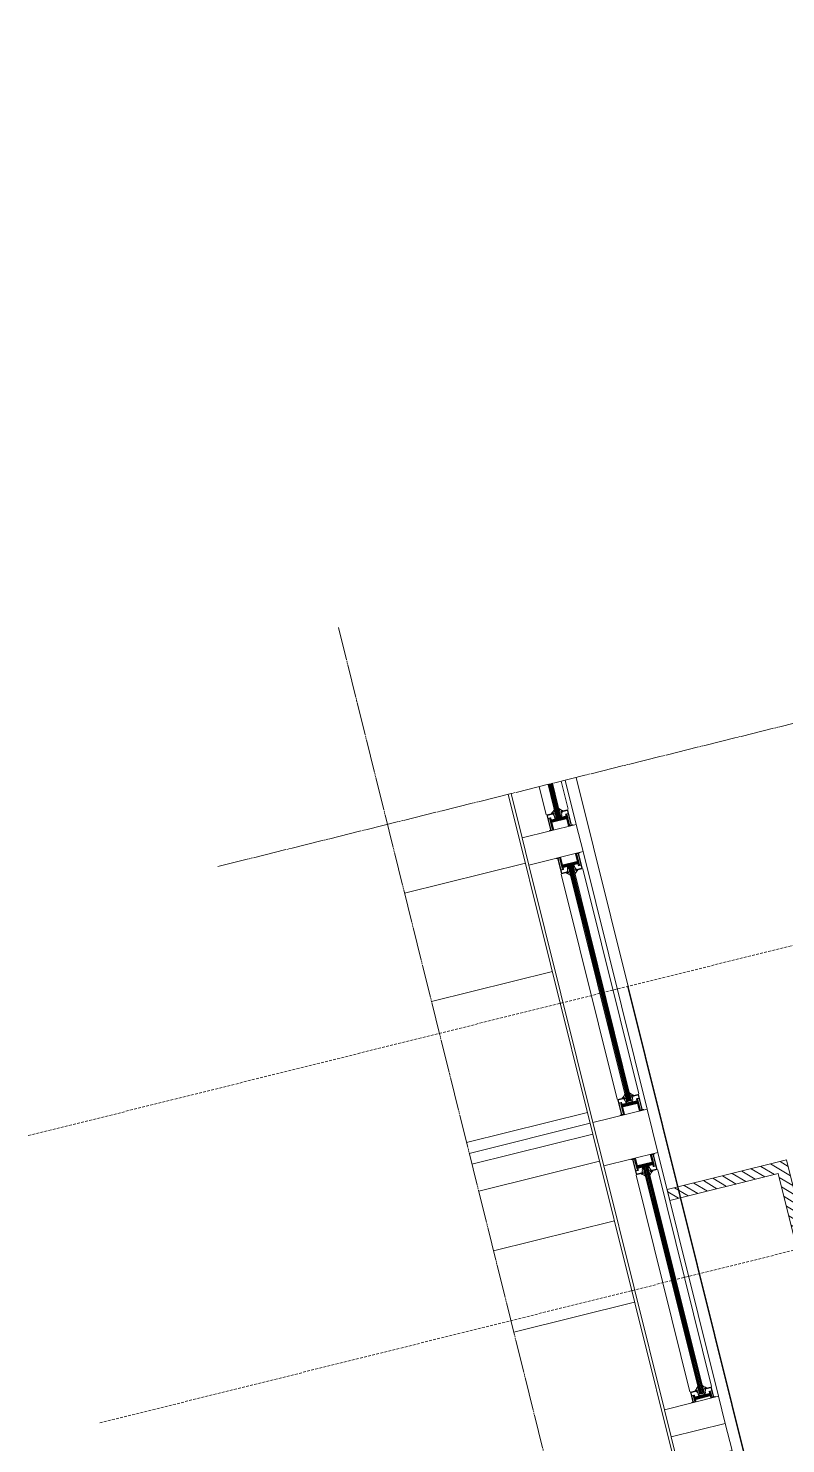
# Model space of a CAD drawing. Header units: inches. Extents: x 122939 to 389145, y 29603 to 574065.
# Drawn here: x 375858 to 377213, y 517874 to 520407 of the extents above; entities that cross this region are included whole.
import ezdxf

# ---------------------------------------------------------------- set-up
doc = ezdxf.new("R2010")
doc.units = ezdxf.units.IN
doc.header["$MEASUREMENT"] = 0
for name, pattern in [('DASHED', [0.75, 0.5, -0.25]), ('HIDDEN', [0.375, 0.25, -0.125]), ('PHANTOM-Z', [69.2, 60, -1.4, 2.5, -1.4, 2.5, -1.4])]:
    doc.linetypes.add(name, pattern=pattern)
for name, color, linetype, lineweight in [('a-cut', 30, 'PHANTOM-Z', 18), ('A-GLAZ', 134, 'Continuous', 18), ('A-RNDR-ALUM', 1, 'Continuous', 9), ('A-RNDR-PT36', 253, 'Continuous', 20), ('A-WALL-TILE', 8, 'Continuous', 9), ('GRC', 41, 'Continuous', 0), ('GRC Hatch', 253, 'Continuous', 0)]:
    doc.layers.add(name, color=color, linetype=linetype, lineweight=lineweight)
doc.layers.add('A-Hidden', color=8, linetype='HIDDEN')
doc.layers.add('gypsum', color=31, linetype='Continuous')

# ---------------------------------------------------------------- blocks, each defined once
blk = doc.blocks.new('ceil003')
at = {"layer": 'GRC Hatch'}
h = blk.add_hatch(dxfattribs=at)
h.set_pattern_fill('ANSI31', color=256, scale=100, angle=-13.9714)
h.set_pattern_definition([(45, (-97644.68, -30431.668), (-8.8388348, 8.8388348), [])])
h.paths.add_polyline_path([(2174.8, -570), (2174.8, -170), (2394.8, -170), (2394.8, -190), (2194.8, -190), (2194.8, -570)])
at = {"layer": 'GRC', "elevation": 0}
blk.add_lwpolyline([(2174.8, -570), (2174.8, -170), (2394.8, -170), (2394.8, -190), (2194.8, -190), (2194.8, -570)], close=True, dxfattribs=at)

msp = doc.modelspace()

# ---------------------------------------------------------------- linework, layer by layer
at = {"layer": 'a-cut'}
for p, q in [((382228.27, 520407.335, 0), (376196.983, 518906.761, 0)), ((376412.752, 519334.845, 0), (377590.002, 514603.102, 0))]:
    msp.add_line(p, q, dxfattribs=at)
at = {"layer": 'A-GLAZ'}
for p, q in [((376788.01, 519053.808, -0.001), (376803.307, 518992.324, -0.001)), ((376789.305, 519054.13, -0.001), (376804.602, 518992.646, -0.001)), ((376790.6, 519054.452, -0.001), (376805.897, 518992.969, -0.001)), ((376791.896, 519054.774, -0.001), (376807.193, 518993.291, -0.001)), ((376793.191, 519055.097, -0.001), (376808.488, 518993.613, -0.001)), ((376794.486, 519055.419, -0.001), (376809.783, 518993.935, -0.001)), ((376795.781, 519055.741, -0.001), (376811.078, 518994.258, -0.001)), ((376929.329, 518485.801, 0), (376824.322, 518907.857, -0.001)), ((376930.624, 518486.123, 0), (376825.618, 518908.179, -0.001)), ((376931.919, 518486.446, 0), (376826.913, 518908.501, -0.001)), ((376933.215, 518486.768, 0), (376828.208, 518908.823, -0.001)), ((376934.51, 518487.09, 0), (376829.503, 518909.146, -0.001)), ((376935.805, 518487.412, 0), (376830.798, 518909.468, -0.001)), ((376937.1, 518487.735, 0), (376832.093, 518909.79, -0.001)), ((377059.665, 517961.939, 0.001), (376958.323, 518369.263, 0.003)), ((377060.96, 517962.262, 0.001), (376959.619, 518369.585, 0.003)), ((377062.255, 517962.584, 0.001), (376960.914, 518369.908, 0.003)), ((377063.55, 517962.906, 0.001), (376962.209, 518370.23, 0.003)), ((377064.846, 517963.228, 0.001), (376963.504, 518370.552, 0.003)), ((377066.141, 517963.551, 0.001), (376964.799, 518370.874, 0.003)), ((377067.436, 517963.873, 0.001), (376966.095, 518371.197, 0.003))]:
    msp.add_line(p, q, dxfattribs=at)
at = {"layer": 'A-Hidden', "linetype": 'DASHED', "lineweight": 0, "ltscale": 10}
for p, q in [((375857.693, 518425.081, 0.001), (383771.675, 520394.067, 0.001)), ((375985.655, 517910.761, 0), (383899.637, 519879.746, -0.001))]:
    msp.add_line(p, q, dxfattribs=at)
at = {"layer": 'A-RNDR-ALUM'}
for p, q in [((376838.558, 518982.009, -0.004), (376818.789, 519061.465, -0.003)), ((376741.537, 518957.87, -0.004), (376721.768, 519037.327, -0.003)), ((376821.859, 518997.379, -0.001), (376792.32, 518990.03, -0.001)), ((376821.859, 518997.379, -0.001), (376792.32, 518990.03, -0.001)), ((376822.141, 518996.246, -0.001), (376792.602, 518988.897, -0.001)), ((376822.141, 518996.246, -0.001), (376792.602, 518988.897, -0.001)), ((376822.423, 518995.113, -0.001), (376792.884, 518987.764, -0.001)), ((376822.423, 518995.113, -0.001), (376792.884, 518987.764, -0.001)), ((376820.021, 518998.641, -0.001), (376819.374, 518998.48, -0.001)), ((376820.021, 518998.641, -0.001), (376819.374, 518998.48, -0.001)), ((376822.104, 518999.16, -0.001), (376821.456, 518998.998, -0.001)), ((376822.104, 518999.16, -0.001), (376821.456, 518998.998, -0.001)), ((376821.456, 518998.998, -0.001), (376825.801, 518981.536, -0.001)), ((376821.456, 518998.998, -0.001), (376825.801, 518981.536, -0.001)), ((376822.104, 518999.16, -0.001), (376826.448, 518981.697, -0.001)), ((376822.104, 518999.16, -0.001), (376826.448, 518981.697, -0.001)), ((376791.27, 518991.488, -0.001), (376791.917, 518991.649, -0.001)), ((376791.27, 518991.488, -0.001), (376791.917, 518991.649, -0.001)), ((376791.27, 518991.488, -0.001), (376795.615, 518974.025, -0.001)), ((376791.27, 518991.488, -0.001), (376795.615, 518974.025, -0.001)), ((376791.917, 518991.649, -0.001), (376796.262, 518974.187, -0.001)), ((376791.917, 518991.649, -0.001), (376796.262, 518974.187, -0.001)), ((376822.705, 518993.98, -0.001), (376793.166, 518986.63, -0.001)), ((376822.705, 518993.98, -0.001), (376793.166, 518986.63, -0.001)), ((376822.987, 518992.846, -0.001), (376793.448, 518985.497, -0.001)), ((376822.987, 518992.846, -0.001), (376793.448, 518985.497, -0.001)), ((376795.615, 518974.025, -0.001), (376796.262, 518974.187, -0.001)), ((376795.615, 518974.025, -0.001), (376796.262, 518974.187, -0.001)), ((376824.366, 518981.179, -0.001), (376823.718, 518981.018, -0.001)), ((376824.366, 518981.179, -0.001), (376823.718, 518981.018, -0.001)), ((376826.448, 518981.697, -0.001), (376825.801, 518981.536, -0.001)), ((376826.448, 518981.697, -0.001), (376825.801, 518981.536, -0.001)), ((376808.892, 518920.659, -0.001), (376809.54, 518920.82, -0.001)), ((376808.892, 518920.659, -0.001), (376809.54, 518920.82, -0.001)), ((376813.297, 518902.955, -0.001), (376808.892, 518920.659, -0.001)), ((376813.297, 518902.955, -0.001), (376808.892, 518920.659, -0.001)), ((376813.944, 518903.116, -0.001), (376809.54, 518920.82, -0.001)), ((376813.944, 518903.116, -0.001), (376809.54, 518920.82, -0.001)), ((376837.643, 518927.812, -0.001), (376836.996, 518927.651, -0.001)), ((376837.643, 518927.812, -0.001), (376836.996, 518927.651, -0.001)), ((376839.726, 518928.33, -0.001), (376839.078, 518928.169, -0.001)), ((376839.726, 518928.33, -0.001), (376839.078, 518928.169, -0.001)), ((376843.483, 518910.465, -0.001), (376839.078, 518928.169, -0.001)), ((376843.483, 518910.465, -0.001), (376839.078, 518928.169, -0.001)), ((376844.131, 518910.626, -0.001), (376839.726, 518928.33, -0.001)), ((376844.131, 518910.626, -0.001), (376839.726, 518928.33, -0.001)), ((376850.63, 518933.488, -0.005), (376965.307, 518472.562, 0.006)), ((376753.609, 518909.349, -0.005), (376868.292, 518448.401, 0.006)), ((376841.952, 518916.617, -0.001), (376812.414, 518909.268, -0.001)), ((376841.952, 518916.617, -0.001), (376812.414, 518909.268, -0.001)), ((376842.234, 518915.484, -0.001), (376812.696, 518908.135, -0.001)), ((376842.234, 518915.484, -0.001), (376812.696, 518908.135, -0.001)), ((376842.516, 518914.351, -0.001), (376812.978, 518907.001, -0.001)), ((376842.516, 518914.351, -0.001), (376812.978, 518907.001, -0.001)), ((376842.798, 518913.217, -0.001), (376813.26, 518905.868, -0.001)), ((376842.798, 518913.217, -0.001), (376813.26, 518905.868, -0.001)), ((376813.297, 518902.955, -0.001), (376813.944, 518903.116, -0.001)), ((376813.297, 518902.955, -0.001), (376813.944, 518903.116, -0.001)), ((376843.08, 518912.084, -0.001), (376813.542, 518904.735, -0.001)), ((376843.08, 518912.084, -0.001), (376813.542, 518904.735, -0.001)), ((376842.048, 518910.108, -0.001), (376841.401, 518909.947, -0.001)), ((376842.048, 518910.108, -0.001), (376841.401, 518909.947, -0.001)), ((376844.131, 518910.626, -0.001), (376843.483, 518910.465, -0.001)), ((376844.131, 518910.626, -0.001), (376843.483, 518910.465, -0.001)), ((376948.605, 518487.945, 0), (376919.067, 518480.596, 0)), ((376948.605, 518487.945, 0), (376919.067, 518480.596, 0)), ((376946.768, 518489.207, 0), (376946.12, 518489.046, 0)), ((376946.768, 518489.207, 0), (376946.12, 518489.046, 0)), ((376948.85, 518489.725, 0), (376948.202, 518489.564, 0)), ((376948.85, 518489.725, 0), (376948.202, 518489.564, 0)), ((376948.202, 518489.564, 0), (376952.55, 518472.089, 0.006)), ((376948.202, 518489.564, 0), (376952.55, 518472.089, 0.006)), ((376948.85, 518489.725, 0), (376953.198, 518472.25, 0.006)), ((376948.85, 518489.725, 0), (376953.198, 518472.25, 0.006)), ((376918.016, 518482.054, 0), (376918.664, 518482.215, 0)), ((376918.016, 518482.054, 0), (376918.664, 518482.215, 0)), ((376918.016, 518482.054, 0), (376922.364, 518464.579, 0.006)), ((376918.016, 518482.054, 0), (376922.364, 518464.579, 0.006)), ((376918.664, 518482.215, 0), (376923.012, 518464.74, 0.006)), ((376918.664, 518482.215, 0), (376923.012, 518464.74, 0.006)), ((376948.887, 518486.812, 0), (376919.349, 518479.463, 0)), ((376948.887, 518486.812, 0), (376919.349, 518479.463, 0)), ((376949.169, 518485.678, 0), (376919.631, 518478.329, 0)), ((376949.169, 518485.678, 0), (376919.631, 518478.329, 0)), ((376949.451, 518484.545, 0), (376919.913, 518477.196, 0)), ((376949.451, 518484.545, 0), (376919.913, 518477.196, 0)), ((376949.733, 518483.412, 0), (376920.194, 518476.063, 0)), ((376949.733, 518483.412, 0), (376920.194, 518476.063, 0)), ((376922.364, 518464.579, 0.006), (376923.012, 518464.74, 0.006)), ((376922.364, 518464.579, 0.006), (376923.012, 518464.74, 0.006)), ((376951.116, 518471.732, 0.006), (376950.468, 518471.571, 0.006)), ((376951.116, 518471.732, 0.006), (376950.468, 518471.571, 0.006)), ((376953.198, 518472.25, 0.006), (376952.55, 518472.089, 0.006)), ((376953.198, 518472.25, 0.006), (376952.55, 518472.089, 0.006)), ((376971.702, 518388.99, 0.003), (376971.054, 518388.829, 0.003)), ((376971.702, 518388.99, 0.003), (376971.054, 518388.829, 0.003)), ((376973.784, 518389.508, 0.003), (376973.136, 518389.347, 0.003)), ((376973.784, 518389.508, 0.003), (376973.136, 518389.347, 0.003)), ((376977.484, 518371.872, 0.003), (376973.136, 518389.347, 0.003)), ((376977.484, 518371.872, 0.003), (376973.136, 518389.347, 0.003)), ((376978.132, 518372.033, 0.003), (376973.784, 518389.508, 0.003)), ((376978.132, 518372.033, 0.003), (376973.784, 518389.508, 0.003)), ((376984.622, 518394.928, 0.003), (377093.229, 517958.404, 0.001)), ((376887.607, 518370.768, 0), (376996.213, 517934.244, 0.001)), ((376942.95, 518381.837, 0.003), (376943.598, 518381.998, 0.003)), ((376942.95, 518381.837, 0.003), (376943.598, 518381.998, 0.003)), ((376947.298, 518364.361, 0.003), (376942.95, 518381.837, 0.003)), ((376947.298, 518364.361, 0.003), (376942.95, 518381.837, 0.003)), ((376947.946, 518364.522, 0.003), (376943.598, 518381.998, 0.003)), ((376947.946, 518364.522, 0.003), (376943.598, 518381.998, 0.003)), ((376975.953, 518378.024, 0.003), (376946.415, 518370.674, 0.003)), ((376975.953, 518378.024, 0.003), (376946.415, 518370.674, 0.003)), ((376976.235, 518376.89, 0.003), (376946.697, 518369.541, 0.003)), ((376976.235, 518376.89, 0.003), (376946.697, 518369.541, 0.003)), ((376976.517, 518375.757, 0.003), (376946.979, 518368.408, 0.003)), ((376976.517, 518375.757, 0.003), (376946.979, 518368.408, 0.003)), ((376976.799, 518374.624, 0.003), (376947.261, 518367.275, 0.003)), ((376976.799, 518374.624, 0.003), (376947.261, 518367.275, 0.003)), ((376947.298, 518364.361, 0.003), (376947.946, 518364.522, 0.003)), ((376947.298, 518364.361, 0.003), (376947.946, 518364.522, 0.003)), ((376977.081, 518373.49, 0.003), (376947.543, 518366.141, 0.003)), ((376977.081, 518373.49, 0.003), (376947.543, 518366.141, 0.003)), ((376976.049, 518371.515, 0.003), (376975.402, 518371.353, 0.003)), ((376976.049, 518371.515, 0.003), (376975.402, 518371.353, 0.003)), ((376978.132, 518372.033, 0.003), (376977.484, 518371.872, 0.003)), ((376978.132, 518372.033, 0.003), (376977.484, 518371.872, 0.003)), ((377048.352, 517958.192, 0.001), (377049, 517958.353, 0.001)), ((377048.352, 517958.192, 0.001), (377049, 517958.353, 0.001)), ((377048.352, 517958.192, 0.001), (377050.286, 517950.421, 0.001)), ((377048.352, 517958.192, 0.001), (377050.286, 517950.421, 0.001)), ((377049, 517958.353, 0.001), (377050.933, 517950.582, 0.001)), ((377049, 517958.353, 0.001), (377050.933, 517950.582, 0.001)), ((377078.941, 517964.083, 0.001), (377049.403, 517956.734, 0.001)), ((377078.941, 517964.083, 0.001), (377049.403, 517956.734, 0.001)), ((377079.223, 517962.95, 0.001), (377049.685, 517955.601, 0.001)), ((377079.223, 517962.95, 0.001), (377049.685, 517955.601, 0.001)), ((377079.505, 517961.817, 0.001), (377049.966, 517954.468, 0.001)), ((377079.505, 517961.817, 0.001), (377049.966, 517954.468, 0.001)), ((377079.787, 517960.684, 0.001), (377050.248, 517953.334, 0.001)), ((377079.787, 517960.684, 0.001), (377050.248, 517953.334, 0.001)), ((377080.069, 517959.55, 0.001), (377050.53, 517952.201, 0.001)), ((377080.069, 517959.55, 0.001), (377050.53, 517952.201, 0.001)), ((377077.104, 517965.345, 0.001), (377076.456, 517965.184, 0.001)), ((377077.104, 517965.345, 0.001), (377076.456, 517965.184, 0.001)), ((377079.037, 517957.574, 0.001), (377078.389, 517957.413, 0.001)), ((377079.037, 517957.574, 0.001), (377078.389, 517957.413, 0.001)), ((377079.186, 517965.864, 0.001), (377078.538, 517965.702, 0.001)), ((377079.186, 517965.864, 0.001), (377078.538, 517965.702, 0.001)), ((377078.538, 517965.702, 0.001), (377080.472, 517957.931, 0.001)), ((377078.538, 517965.702, 0.001), (377080.472, 517957.931, 0.001)), ((377079.186, 517965.864, 0.001), (377081.119, 517958.092, 0.001)), ((377079.186, 517965.864, 0.001), (377081.119, 517958.092, 0.001)), ((377081.119, 517958.092, 0.001), (377080.472, 517957.931, 0.001)), ((377081.119, 517958.092, 0.001), (377080.472, 517957.931, 0.001)), ((377050.286, 517950.421, 0.001), (377050.933, 517950.582, 0.001)), ((377050.286, 517950.421, 0.001), (377050.933, 517950.582, 0.001))]:
    msp.add_line(p, q, dxfattribs=at)
at = {"layer": 'A-RNDR-ALUM', "elevation": -0.002}
for points in [[(376796.971, 519000.1), (376798.525, 519000.487), (376797.82, 519003.321, -0.01555259), (376797.143, 519002.619), (376794.06, 519001.852, 0.10430437), (376799.061, 519009.391), (376799.684, 519006.887, -0.01603552), (376799.218, 519005.995), (376799.519, 519004.785), (376800.328, 519004.299), (376801.011, 519001.551), (376800.203, 519002.038), (376800.776, 518999.734), (376801.584, 518999.248), (376802.268, 518996.5), (376801.459, 518996.987), (376801.774, 518995.722, 0.41421356), (376802.583, 518995.235), (376810.354, 518997.169, 0.41421356), (376810.84, 518997.978), (376810.526, 518999.242), (376810.039, 518998.434), (376809.355, 519001.181), (376809.842, 519001.99), (376809.269, 519004.294), (376808.782, 519003.485), (376808.099, 519006.232), (376808.585, 519007.041), (376808.284, 519008.251, -0.01603552), (376807.455, 519008.82), (376806.832, 519011.324, 0.10430437), (376814.783, 519007.007), (376811.7, 519006.24, -0.01555259), (376810.772, 519006.543), (376811.477, 519003.709), (376813.031, 519004.096, 0.02164637), (376812.329, 519000.285), (376812.783, 518998.461, -0.41421356), (376810.837, 518995.226), (376803.066, 518993.293, -0.41421356), (376799.831, 518995.239), (376799.377, 518997.063, 0.02164637)], [(376822.369, 518898.018), (376823.923, 518898.405), (376824.628, 518895.571, 0.01555259), (376823.7, 518895.874), (376820.618, 518895.107, -0.10430437), (376828.568, 518890.79), (376827.946, 518893.294, 0.01603552), (376827.116, 518893.864), (376826.815, 518895.073), (376827.302, 518895.882), (376826.618, 518898.629), (376826.132, 518897.821), (376825.558, 518900.124), (376826.045, 518900.933), (376825.361, 518903.681), (376824.875, 518902.872), (376824.56, 518904.137, -0.41421356), (376825.047, 518904.945), (376832.818, 518906.879, -0.41421356), (376833.626, 518906.392), (376833.941, 518905.128), (376833.132, 518905.614), (376833.816, 518902.867), (376834.625, 518902.38), (376835.198, 518900.076), (376834.389, 518900.563), (376835.073, 518897.815), (376835.881, 518897.329), (376836.182, 518896.119, 0.01603552), (376835.717, 518895.227), (376836.34, 518892.724, -0.10430437), (376841.341, 518900.263), (376838.258, 518899.496, 0.01555259), (376837.58, 518898.794), (376836.875, 518901.627), (376838.429, 518902.014, -0.02164637), (376836.023, 518905.052), (376835.569, 518906.876, 0.41421356), (376832.334, 518908.822), (376824.563, 518906.888, 0.41421356), (376822.617, 518903.653), (376823.071, 518901.829, -0.02164637)], [(376923.718, 518490.666), (376925.272, 518491.053), (376924.567, 518493.886, -0.01555259), (376923.889, 518493.184), (376920.806, 518492.417, 0.10430437), (376925.807, 518499.956), (376926.43, 518497.453, -0.01603552), (376925.964, 518496.561), (376926.265, 518495.351), (376927.074, 518494.865), (376927.758, 518492.117), (376926.949, 518492.604), (376927.522, 518490.3), (376928.331, 518489.813), (376929.014, 518487.066), (376928.206, 518487.552), (376928.52, 518486.288, 0.41421356), (376929.329, 518485.801), (376937.1, 518487.735, 0.41421356), (376937.587, 518488.543), (376937.272, 518489.808), (376936.785, 518488.999), (376936.102, 518491.747), (376936.588, 518492.555), (376936.015, 518494.859), (376935.529, 518494.05), (376934.845, 518496.798), (376935.332, 518497.607), (376935.031, 518498.816, -0.01603552), (376934.201, 518499.386), (376933.578, 518501.89, 0.10430437), (376941.529, 518497.573), (376938.446, 518496.806, -0.01555259), (376937.519, 518497.109), (376938.224, 518494.275), (376939.778, 518494.662, 0.02164637), (376939.076, 518490.851), (376939.529, 518489.027, -0.41421356), (376937.584, 518485.792), (376929.812, 518483.858, -0.41421356), (376926.578, 518485.804), (376926.124, 518487.628, 0.02164637)], [(376956.37, 518359.425), (376957.924, 518359.811), (376958.629, 518356.978, 0.01555259), (376957.702, 518357.28), (376954.619, 518356.513, -0.10430437), (376962.57, 518352.197), (376961.947, 518354.7, 0.01603552), (376961.117, 518355.27), (376960.816, 518356.48), (376961.303, 518357.288), (376960.619, 518360.036), (376960.133, 518359.227), (376959.56, 518361.531), (376960.046, 518362.34), (376959.362, 518365.087), (376958.876, 518364.278), (376958.561, 518365.543, -0.41421356), (376959.048, 518366.352), (376966.819, 518368.285, -0.41421356), (376967.628, 518367.799), (376967.942, 518366.534), (376967.134, 518367.021), (376967.817, 518364.273), (376968.626, 518363.787), (376969.199, 518361.483), (376968.39, 518361.969), (376969.074, 518359.222), (376969.883, 518358.735), (376970.184, 518357.526, 0.01603552), (376969.718, 518356.634), (376970.341, 518354.13, -0.10430437), (376975.342, 518361.669), (376972.259, 518360.902, 0.01555259), (376971.581, 518360.2), (376970.876, 518363.034), (376972.43, 518363.421, -0.02164637), (376970.024, 518366.458), (376969.57, 518368.282, 0.41421356), (376966.336, 518370.228), (376958.564, 518368.295, 0.41421356), (376956.619, 518365.06), (376957.072, 518363.236, -0.02164637)], [(377054.053, 517966.804), (377055.608, 517967.191), (377054.903, 517970.025, -0.01555259), (377054.225, 517969.323), (377051.142, 517968.556, 0.10430437), (377056.143, 517976.095), (377056.766, 517973.591, -0.01603552), (377056.3, 517972.699), (377056.601, 517971.489), (377057.41, 517971.003), (377058.094, 517968.255), (377057.285, 517968.742), (377057.858, 517966.438), (377058.667, 517965.952), (377059.35, 517963.204), (377058.542, 517963.691), (377058.856, 517962.426, 0.41421356), (377059.665, 517961.939), (377067.436, 517963.873, 0.41421356), (377067.923, 517964.682), (377067.608, 517965.946), (377067.121, 517965.138), (377066.438, 517967.885), (377066.924, 517968.694), (377066.351, 517970.998), (377065.865, 517970.189), (377065.181, 517972.936), (377065.668, 517973.745), (377065.367, 517974.955, -0.01603552), (377064.537, 517975.524), (377063.914, 517978.028, 0.10430437), (377071.865, 517973.711), (377068.782, 517972.944, -0.01555259), (377067.854, 517973.247), (377068.559, 517970.413), (377070.114, 517970.8, 0.02164637), (377069.411, 517966.989), (377069.865, 517965.165, -0.41421356), (377067.919, 517961.93), (377060.148, 517959.997, -0.41421356), (377056.913, 517961.943), (377056.46, 517963.767, 0.02164637)]]:
    msp.add_lwpolyline(points, format="xyb", close=True, dxfattribs=at)
for points in [[(376838.558, 518982.009), (376741.537, 518957.87), (376753.609, 518909.349), (376850.63, 518933.488)], [(376984.628, 518394.907), (376887.607, 518370.768), (376868.292, 518448.401), (376965.313, 518472.54)], [(377093.229, 517958.404), (376996.208, 517934.266), (377008.28, 517885.745), (377105.301, 517909.883)], [(377117.373, 517861.363), (377020.352, 517837.224), (377008.28, 517885.745), (377105.301, 517909.883)]]:
    msp.add_lwpolyline(points, close=True, dxfattribs=at)
at = {"layer": 'A-RNDR-ALUM', "const_width": 0.928}
for points, elevation in [([(376790.406, 518971.47, 0.41421356), (376790.063, 518970.9)], -0.001), ([(376790.406, 518971.47, 0.41421356), (376790.063, 518970.9)], -0.001), ([(376832.115, 518981.83, -0.41421356), (376832.685, 518981.487)], -0.001), ([(376832.115, 518981.83, -0.41421356), (376832.685, 518981.487)], -0.001), ([(376803.093, 518920.475, -0.41421356), (376802.523, 518920.818)], -0.001), ([(376803.093, 518920.475, -0.41421356), (376802.523, 518920.818)], -0.001), ([(376844.794, 518930.868, 0.41421356), (376845.137, 518931.438)], -0.001), ([(376844.794, 518930.868, 0.41421356), (376845.137, 518931.438)], -0.001), ([(376917.155, 518462.023, 0.41421356), (376916.812, 518461.453)], 0.006), ([(376917.155, 518462.023, 0.41421356), (376916.812, 518461.453)], 0.006), ([(376958.864, 518472.383, -0.41421356), (376959.434, 518472.04)], 0.006), ([(376958.864, 518472.383, -0.41421356), (376959.434, 518472.04)], 0.006), ([(376978.852, 518392.045, 0.41421356), (376979.195, 518392.615)], 0.003), ([(376978.852, 518392.045, 0.41421356), (376979.195, 518392.615)], 0.003), ([(376937.151, 518381.653, -0.41421356), (376936.581, 518381.996)], 0.003), ([(376937.151, 518381.653, -0.41421356), (376936.581, 518381.996)], 0.003), ([(377086.786, 517958.226, -0.41421356), (377087.356, 517957.883)], 0.001), ([(377086.786, 517958.226, -0.41421356), (377087.356, 517957.883)], 0.001), ([(377045.077, 517947.866, 0.41421356), (377044.734, 517947.296)], 0.001), ([(377045.077, 517947.866, 0.41421356), (377044.734, 517947.296)], 0.001)]:
    msp.add_lwpolyline(points, format="xyb", dxfattribs=dict(at, elevation=elevation))
at = {"layer": 'A-RNDR-ALUM'}
for points in [[(376787.287, 518998.929, -0.001), (376786.997, 519000.094, -0.001), (376797.699, 519001.519, -0.001), (376797.409, 519002.685, -0.001)], [(376787.287, 518998.929, -0.001), (376786.997, 519000.094, -0.001), (376797.699, 519001.519, -0.001), (376797.409, 519002.685, -0.001)], [(376787.577, 518997.764, -0.001), (376787.287, 518998.929, -0.001), (376797.989, 519000.354, -0.001), (376797.699, 519001.52, -0.001)], [(376787.577, 518997.764, -0.001), (376787.287, 518998.929, -0.001), (376797.989, 519000.354, -0.001), (376797.699, 519001.52, -0.001)], [(376788.871, 518993.669, -0.001), (376789.322, 518991.856, -0.001), (376793.534, 518994.829, -0.001), (376792.172, 518992.564, -0.001)], [(376788.871, 518993.669, -0.001), (376789.322, 518991.856, -0.001), (376793.534, 518994.829, -0.001), (376792.172, 518992.564, -0.001)], [(376792.687, 518990.492, -0.001), (376794.501, 518990.943, -0.001), (376792.172, 518992.564, -0.001), (376793.534, 518994.829, -0.001)], [(376792.687, 518990.492, -0.001), (376794.501, 518990.943, -0.001), (376792.172, 518992.564, -0.001), (376793.534, 518994.829, -0.001)], [(376822.54, 519007.7, -0.001), (376822.25, 519008.865, -0.001), (376812.128, 519005.109, -0.001), (376811.838, 519006.275, -0.001)], [(376822.54, 519007.7, -0.001), (376822.25, 519008.865, -0.001), (376812.128, 519005.109, -0.001), (376811.838, 519006.275, -0.001)], [(376822.83, 519006.535, -0.001), (376822.54, 519007.7, -0.001), (376812.418, 519003.944, -0.001), (376812.128, 519005.11, -0.001)], [(376822.83, 519006.535, -0.001), (376822.54, 519007.7, -0.001), (376812.418, 519003.944, -0.001), (376812.128, 519005.11, -0.001)], [(376823.064, 519002.176, -0.001), (376823.515, 519000.363, -0.001), (376818.401, 519001.016, -0.001), (376820.666, 518999.654, -0.001)], [(376823.064, 519002.176, -0.001), (376823.515, 519000.363, -0.001), (376818.401, 519001.016, -0.001), (376820.666, 518999.654, -0.001)], [(376821.181, 518997.581, -0.001), (376819.368, 518997.13, -0.001), (376820.666, 518999.654, -0.001), (376818.401, 519001.016, -0.001)], [(376821.181, 518997.581, -0.001), (376819.368, 518997.13, -0.001), (376820.666, 518999.654, -0.001), (376818.401, 519001.016, -0.001)], [(376789.842, 518969.865, -0.001), (376789.617, 518970.772, -0.001), (376792.173, 518970.445, -0.001), (376790.523, 518970.997, -0.001)], [(376789.842, 518969.865, -0.001), (376789.617, 518970.772, -0.001), (376792.173, 518970.445, -0.001), (376790.523, 518970.997, -0.001)], [(376792.173, 518970.445, -0.001), (376790.523, 518970.997, -0.001), (376791.722, 518972.259, -0.001), (376790.298, 518971.904, -0.001)], [(376792.173, 518970.445, -0.001), (376790.523, 518970.997, -0.001), (376791.722, 518972.259, -0.001), (376790.298, 518971.904, -0.001)], [(376793.976, 518985.311, -0.001), (376795.789, 518985.763, -0.001), (376796.903, 518973.548, -0.001), (376799.167, 518972.185, -0.001)], [(376793.976, 518985.311, -0.001), (376795.789, 518985.763, -0.001), (376796.903, 518973.548, -0.001), (376799.167, 518972.185, -0.001)], [(376796.903, 518973.548, -0.001), (376799.167, 518972.185, -0.001), (376794.054, 518972.839, -0.001), (376794.505, 518971.025, -0.001)], [(376796.903, 518973.548, -0.001), (376799.167, 518972.185, -0.001), (376794.054, 518972.839, -0.001), (376794.505, 518971.025, -0.001)], [(376822.47, 518992.401, -0.001), (376820.657, 518991.95, -0.001), (376825.397, 518980.637, -0.001), (376824.035, 518978.372, -0.001)], [(376822.47, 518992.401, -0.001), (376820.657, 518991.95, -0.001), (376825.397, 518980.637, -0.001), (376824.035, 518978.372, -0.001)], [(376825.397, 518980.637, -0.001), (376824.035, 518978.372, -0.001), (376828.247, 518981.346, -0.001), (376828.698, 518979.532, -0.001)], [(376825.397, 518980.637, -0.001), (376824.035, 518978.372, -0.001), (376828.247, 518981.346, -0.001), (376828.698, 518979.532, -0.001)], [(376831.029, 518980.113, -0.001), (376832.228, 518981.374, -0.001), (376830.578, 518981.926, -0.001), (376832.003, 518982.28, -0.001)], [(376831.029, 518980.113, -0.001), (376832.228, 518981.374, -0.001), (376830.578, 518981.926, -0.001), (376832.003, 518982.28, -0.001)], [(376833.36, 518980.693, -0.001), (376833.135, 518981.599, -0.001), (376831.029, 518980.113, -0.001), (376832.228, 518981.374, -0.001)], [(376833.36, 518980.693, -0.001), (376833.135, 518981.599, -0.001), (376831.029, 518980.113, -0.001), (376832.228, 518981.374, -0.001)], [(376801.843, 518921.629, -0.001), (376802.069, 518920.723, -0.001), (376804.175, 518922.209, -0.001), (376802.975, 518920.948, -0.001)], [(376801.843, 518921.629, -0.001), (376802.069, 518920.723, -0.001), (376804.175, 518922.209, -0.001), (376802.975, 518920.948, -0.001)], [(376804.175, 518922.209, -0.001), (376802.975, 518920.948, -0.001), (376804.626, 518920.396, -0.001), (376803.201, 518920.042, -0.001)], [(376804.175, 518922.209, -0.001), (376802.975, 518920.948, -0.001), (376804.626, 518920.396, -0.001), (376803.201, 518920.042, -0.001)], [(376809.806, 518921.685, -0.001), (376811.169, 518923.949, -0.001), (376806.957, 518920.976, -0.001), (376806.506, 518922.789, -0.001)], [(376809.806, 518921.685, -0.001), (376811.169, 518923.949, -0.001), (376806.957, 518920.976, -0.001), (376806.506, 518922.789, -0.001)], [(376812.793, 518909.68, -0.001), (376814.607, 518910.131, -0.001), (376809.806, 518921.685, -0.001), (376811.169, 518923.949, -0.001)], [(376812.793, 518909.68, -0.001), (376814.607, 518910.131, -0.001), (376809.806, 518921.685, -0.001), (376811.169, 518923.949, -0.001)], [(376838.3, 518928.774, -0.001), (376836.036, 518930.136, -0.001), (376841.15, 518929.483, -0.001), (376840.699, 518931.296, -0.001)], [(376838.3, 518928.774, -0.001), (376836.036, 518930.136, -0.001), (376841.15, 518929.483, -0.001), (376840.699, 518931.296, -0.001)], [(376841.287, 518916.769, -0.001), (376839.474, 518916.318, -0.001), (376838.3, 518928.774, -0.001), (376836.036, 518930.136, -0.001)], [(376841.287, 518916.769, -0.001), (376839.474, 518916.318, -0.001), (376838.3, 518928.774, -0.001), (376836.036, 518930.136, -0.001)], [(376845.361, 518932.456, -0.001), (376845.587, 518931.55, -0.001), (376843.03, 518931.876, -0.001), (376844.68, 518931.324, -0.001)], [(376845.361, 518932.456, -0.001), (376845.587, 518931.55, -0.001), (376843.03, 518931.876, -0.001), (376844.68, 518931.324, -0.001)], [(376843.03, 518931.876, -0.001), (376844.68, 518931.324, -0.001), (376843.481, 518930.063, -0.001), (376844.906, 518930.418, -0.001)], [(376843.03, 518931.876, -0.001), (376844.68, 518931.324, -0.001), (376843.481, 518930.063, -0.001), (376844.906, 518930.418, -0.001)], [(376812.2, 518899.904, -0.001), (376811.748, 518901.718, -0.001), (376816.862, 518901.064, -0.001), (376814.598, 518902.427, -0.001)], [(376812.2, 518899.904, -0.001), (376811.748, 518901.718, -0.001), (376816.862, 518901.064, -0.001), (376814.598, 518902.427, -0.001)], [(376812.975, 518895.681, -0.001), (376813.265, 518894.515, -0.001), (376823.387, 518898.271, -0.001), (376823.677, 518897.105, -0.001)], [(376812.975, 518895.681, -0.001), (376813.265, 518894.515, -0.001), (376823.387, 518898.271, -0.001), (376823.677, 518897.105, -0.001)], [(376813.265, 518894.515, -0.001), (376813.555, 518893.35, -0.001), (376823.677, 518897.106, -0.001), (376823.967, 518895.94, -0.001)], [(376813.265, 518894.515, -0.001), (376813.555, 518893.35, -0.001), (376823.677, 518897.106, -0.001), (376823.967, 518895.94, -0.001)], [(376814.082, 518904.499, -0.001), (376815.896, 518904.95, -0.001), (376814.598, 518902.427, -0.001), (376816.862, 518901.064, -0.001)], [(376814.082, 518904.499, -0.001), (376815.896, 518904.95, -0.001), (376814.598, 518902.427, -0.001), (376816.862, 518901.064, -0.001)], [(376848.228, 518904.451, -0.001), (376848.518, 518903.286, -0.001), (376837.816, 518901.861, -0.001), (376838.106, 518900.695, -0.001)], [(376848.228, 518904.451, -0.001), (376848.518, 518903.286, -0.001), (376837.816, 518901.861, -0.001), (376838.106, 518900.695, -0.001)], [(376848.518, 518903.286, -0.001), (376848.808, 518902.121, -0.001), (376838.106, 518900.696, -0.001), (376838.396, 518899.53, -0.001)], [(376848.518, 518903.286, -0.001), (376848.808, 518902.121, -0.001), (376838.106, 518900.696, -0.001), (376838.396, 518899.53, -0.001)], [(376842.576, 518911.588, -0.001), (376840.763, 518911.137, -0.001), (376843.092, 518909.516, -0.001), (376841.73, 518907.251, -0.001)], [(376842.576, 518911.588, -0.001), (376840.763, 518911.137, -0.001), (376843.092, 518909.516, -0.001), (376841.73, 518907.251, -0.001)], [(376846.392, 518908.411, -0.001), (376845.941, 518910.225, -0.001), (376841.73, 518907.251, -0.001), (376843.092, 518909.516, -0.001)], [(376846.392, 518908.411, -0.001), (376845.941, 518910.225, -0.001), (376841.73, 518907.251, -0.001), (376843.092, 518909.516, -0.001)], [(376914.034, 518489.494, 0), (376913.744, 518490.66, 0), (376924.446, 518492.085, 0), (376924.156, 518493.251, 0)], [(376914.034, 518489.494, 0), (376913.744, 518490.66, 0), (376924.446, 518492.085, 0), (376924.156, 518493.251, 0)], [(376914.324, 518488.329, 0), (376914.034, 518489.495, 0), (376924.736, 518490.92, 0), (376924.446, 518492.086, 0)], [(376914.324, 518488.329, 0), (376914.034, 518489.495, 0), (376924.736, 518490.92, 0), (376924.446, 518492.086, 0)], [(376949.287, 518498.265, 0), (376948.997, 518499.431, 0), (376938.875, 518495.675, 0), (376938.585, 518496.84, 0)], [(376949.287, 518498.265, 0), (376948.997, 518499.431, 0), (376938.875, 518495.675, 0), (376938.585, 518496.84, 0)], [(376949.577, 518497.1, 0), (376949.287, 518498.266, 0), (376939.165, 518494.51, 0), (376938.875, 518495.675, 0)], [(376949.577, 518497.1, 0), (376949.287, 518498.266, 0), (376939.165, 518494.51, 0), (376938.875, 518495.675, 0)], [(376949.81, 518492.742, 0), (376950.262, 518490.928, 0), (376945.148, 518491.582, 0), (376947.412, 518490.219, 0)], [(376949.81, 518492.742, 0), (376950.262, 518490.928, 0), (376945.148, 518491.582, 0), (376947.412, 518490.219, 0)], [(376947.928, 518488.147, 0), (376946.114, 518487.696, 0), (376947.412, 518490.219, 0), (376945.148, 518491.582, 0)], [(376947.928, 518488.147, 0), (376946.114, 518487.696, 0), (376947.412, 518490.219, 0), (376945.148, 518491.582, 0)], [(376915.618, 518484.234, 0), (376916.069, 518482.421, 0), (376920.28, 518485.395, 0), (376918.918, 518483.13, 0)], [(376915.618, 518484.234, 0), (376916.069, 518482.421, 0), (376920.28, 518485.395, 0), (376918.918, 518483.13, 0)], [(376918.923, 518460.998, 0.006), (376917.273, 518461.551, 0.006), (376918.472, 518462.812, 0.006), (376917.047, 518462.457, 0.006)], [(376918.923, 518460.998, 0.006), (376917.273, 518461.551, 0.006), (376918.472, 518462.812, 0.006), (376917.047, 518462.457, 0.006)], [(376919.434, 518481.058, 0), (376921.247, 518481.509, 0), (376918.918, 518483.13, 0), (376920.28, 518485.395, 0)], [(376919.434, 518481.058, 0), (376921.247, 518481.509, 0), (376918.918, 518483.13, 0), (376920.28, 518485.395, 0)], [(376920.723, 518475.877, 0.006), (376922.536, 518476.328, 0.006), (376923.653, 518464.101, 0.006), (376925.917, 518462.739, 0.006)], [(376920.723, 518475.877, 0.006), (376922.536, 518476.328, 0.006), (376923.653, 518464.101, 0.006), (376925.917, 518462.739, 0.006)], [(376923.653, 518464.101, 0.006), (376925.917, 518462.739, 0.006), (376920.803, 518463.392, 0.006), (376921.254, 518461.578, 0.006)], [(376923.653, 518464.101, 0.006), (376925.917, 518462.739, 0.006), (376920.803, 518463.392, 0.006), (376921.254, 518461.578, 0.006)], [(376949.217, 518482.966, 0.006), (376947.403, 518482.515, 0.006), (376952.147, 518471.19, 0.006), (376950.785, 518468.926, 0.006)], [(376949.217, 518482.966, 0.006), (376947.403, 518482.515, 0.006), (376952.147, 518471.19, 0.006), (376950.785, 518468.926, 0.006)], [(376952.147, 518471.19, 0.006), (376950.785, 518468.926, 0.006), (376954.996, 518471.899, 0.006), (376955.447, 518470.086, 0.006)], [(376952.147, 518471.19, 0.006), (376950.785, 518468.926, 0.006), (376954.996, 518471.899, 0.006), (376955.447, 518470.086, 0.006)], [(376957.779, 518470.666, 0.006), (376958.978, 518471.927, 0.006), (376957.327, 518472.479, 0.006), (376958.752, 518472.833, 0.006)], [(376957.779, 518470.666, 0.006), (376958.978, 518471.927, 0.006), (376957.327, 518472.479, 0.006), (376958.752, 518472.833, 0.006)], [(376960.11, 518471.246, 0.006), (376959.884, 518472.152, 0.006), (376957.779, 518470.666, 0.006), (376958.978, 518471.927, 0.006)], [(376960.11, 518471.246, 0.006), (376959.884, 518472.152, 0.006), (376957.779, 518470.666, 0.006), (376958.978, 518471.927, 0.006)], [(376916.592, 518460.418, 0.006), (376916.366, 518461.325, 0.006), (376918.923, 518460.998, 0.006), (376917.273, 518461.551, 0.006)], [(376916.592, 518460.418, 0.006), (376916.366, 518461.325, 0.006), (376918.923, 518460.998, 0.006), (376917.273, 518461.551, 0.006)], [(376972.359, 518389.952, 0.003), (376970.094, 518391.314, 0.003), (376975.208, 518390.661, 0.003), (376974.757, 518392.474, 0.003)], [(376972.359, 518389.952, 0.003), (376970.094, 518391.314, 0.003), (376975.208, 518390.661, 0.003), (376974.757, 518392.474, 0.003)], [(376975.289, 518378.175, 0.003), (376973.475, 518377.724, 0.003), (376972.359, 518389.952, 0.003), (376970.094, 518391.314, 0.003)], [(376975.289, 518378.175, 0.003), (376973.475, 518377.724, 0.003), (376972.359, 518389.952, 0.003), (376970.094, 518391.314, 0.003)], [(376979.419, 518393.634, 0.003), (376979.645, 518392.727, 0.003), (376977.088, 518393.054, 0.003), (376978.738, 518392.502, 0.003)], [(376979.419, 518393.634, 0.003), (376979.645, 518392.727, 0.003), (376977.088, 518393.054, 0.003), (376978.738, 518392.502, 0.003)], [(376977.088, 518393.054, 0.003), (376978.738, 518392.502, 0.003), (376977.539, 518391.241, 0.003), (376978.964, 518391.595, 0.003)], [(376977.088, 518393.054, 0.003), (376978.738, 518392.502, 0.003), (376977.539, 518391.241, 0.003), (376978.964, 518391.595, 0.003)], [(376935.901, 518382.807, 0.003), (376936.127, 518381.9, 0.003), (376938.233, 518383.387, 0.003), (376937.034, 518382.126, 0.003)], [(376935.901, 518382.807, 0.003), (376936.127, 518381.9, 0.003), (376938.233, 518383.387, 0.003), (376937.034, 518382.126, 0.003)], [(376938.233, 518383.387, 0.003), (376937.034, 518382.126, 0.003), (376938.684, 518381.574, 0.003), (376937.259, 518381.219, 0.003)], [(376938.233, 518383.387, 0.003), (376937.034, 518382.126, 0.003), (376938.684, 518381.574, 0.003), (376937.259, 518381.219, 0.003)], [(376943.865, 518382.862, 0.003), (376945.227, 518385.127, 0.003), (376941.015, 518382.154, 0.003), (376940.564, 518383.967, 0.003)], [(376943.865, 518382.862, 0.003), (376945.227, 518385.127, 0.003), (376941.015, 518382.154, 0.003), (376940.564, 518383.967, 0.003)], [(376946.794, 518371.086, 0.003), (376948.608, 518371.537, 0.003), (376943.865, 518382.862, 0.003), (376945.227, 518385.127, 0.003)], [(376946.794, 518371.086, 0.003), (376948.608, 518371.537, 0.003), (376943.865, 518382.862, 0.003), (376945.227, 518385.127, 0.003)], [(376946.201, 518361.311, 0.003), (376945.75, 518363.124, 0.003), (376950.863, 518362.471, 0.003), (376948.599, 518363.833, 0.003)], [(376946.201, 518361.311, 0.003), (376945.75, 518363.124, 0.003), (376950.863, 518362.471, 0.003), (376948.599, 518363.833, 0.003)], [(376948.083, 518365.905, 0.003), (376949.897, 518366.356, 0.003), (376948.599, 518363.833, 0.003), (376950.863, 518362.471, 0.003)], [(376948.083, 518365.905, 0.003), (376949.897, 518366.356, 0.003), (376948.599, 518363.833, 0.003), (376950.863, 518362.471, 0.003)], [(376982.23, 518365.858, 0.003), (376982.52, 518364.692, 0.003), (376971.817, 518363.267, 0.003), (376972.107, 518362.102, 0.003)], [(376982.23, 518365.858, 0.003), (376982.52, 518364.692, 0.003), (376971.817, 518363.267, 0.003), (376972.107, 518362.102, 0.003)], [(376982.519, 518364.693, 0.003), (376982.809, 518363.527, 0.003), (376972.107, 518362.102, 0.003), (376972.397, 518360.937, 0.003)], [(376982.519, 518364.693, 0.003), (376982.809, 518363.527, 0.003), (376972.107, 518362.102, 0.003), (376972.397, 518360.937, 0.003)], [(376976.577, 518372.995, 0.003), (376974.764, 518372.543, 0.003), (376977.093, 518370.922, 0.003), (376975.731, 518368.658, 0.003)], [(376976.577, 518372.995, 0.003), (376974.764, 518372.543, 0.003), (376977.093, 518370.922, 0.003), (376975.731, 518368.658, 0.003)], [(376980.394, 518369.818, 0.003), (376979.942, 518371.631, 0.003), (376975.731, 518368.658, 0.003), (376977.093, 518370.922, 0.003)], [(376980.394, 518369.818, 0.003), (376979.942, 518371.631, 0.003), (376975.731, 518368.658, 0.003), (376977.093, 518370.922, 0.003)], [(376946.977, 518357.087, 0.003), (376947.267, 518355.921, 0.003), (376957.389, 518359.678, 0.003), (376957.679, 518358.512, 0.003)], [(376946.977, 518357.087, 0.003), (376947.267, 518355.921, 0.003), (376957.389, 518359.678, 0.003), (376957.679, 518358.512, 0.003)], [(376947.266, 518355.922, 0.003), (376947.556, 518354.756, 0.003), (376957.679, 518358.512, 0.003), (376957.969, 518357.347, 0.003)], [(376947.266, 518355.922, 0.003), (376947.556, 518354.756, 0.003), (376957.679, 518358.512, 0.003), (376957.969, 518357.347, 0.003)], [(377044.37, 517965.633, 0.001), (377044.08, 517966.798, 0.001), (377054.782, 517968.223, 0.001), (377054.492, 517969.389, 0.001)], [(377044.37, 517965.633, 0.001), (377044.08, 517966.798, 0.001), (377054.782, 517968.223, 0.001), (377054.492, 517969.389, 0.001)], [(377044.66, 517964.468, 0.001), (377044.37, 517965.633, 0.001), (377055.072, 517967.058, 0.001), (377054.782, 517968.224, 0.001)], [(377044.66, 517964.468, 0.001), (377044.37, 517965.633, 0.001), (377055.072, 517967.058, 0.001), (377054.782, 517968.224, 0.001)], [(377045.953, 517960.373, 0.001), (377046.405, 517958.56, 0.001), (377050.616, 517961.533, 0.001), (377049.254, 517959.268, 0.001)], [(377045.953, 517960.373, 0.001), (377046.405, 517958.56, 0.001), (377050.616, 517961.533, 0.001), (377049.254, 517959.268, 0.001)], [(377049.77, 517957.196, 0.001), (377051.583, 517957.647, 0.001), (377049.254, 517959.268, 0.001), (377050.616, 517961.533, 0.001)], [(377049.77, 517957.196, 0.001), (377051.583, 517957.647, 0.001), (377049.254, 517959.268, 0.001), (377050.616, 517961.533, 0.001)], [(377079.623, 517974.404, 0.001), (377079.333, 517975.569, 0.001), (377069.211, 517971.813, 0.001), (377068.921, 517972.979, 0.001)], [(377079.623, 517974.404, 0.001), (377079.333, 517975.569, 0.001), (377069.211, 517971.813, 0.001), (377068.921, 517972.979, 0.001)], [(377079.913, 517973.239, 0.001), (377079.623, 517974.404, 0.001), (377069.5, 517970.648, 0.001), (377069.21, 517971.814, 0.001)], [(377079.913, 517973.239, 0.001), (377079.623, 517974.404, 0.001), (377069.5, 517970.648, 0.001), (377069.21, 517971.814, 0.001)], [(377080.146, 517968.88, 0.001), (377080.597, 517967.067, 0.001), (377075.484, 517967.72, 0.001), (377077.748, 517966.358, 0.001)], [(377080.146, 517968.88, 0.001), (377080.597, 517967.067, 0.001), (377075.484, 517967.72, 0.001), (377077.748, 517966.358, 0.001)], [(377078.264, 517964.285, 0.001), (377076.45, 517963.834, 0.001), (377077.748, 517966.358, 0.001), (377075.484, 517967.72, 0.001)], [(377078.264, 517964.285, 0.001), (377076.45, 517963.834, 0.001), (377077.748, 517966.358, 0.001), (377075.484, 517967.72, 0.001)], [(377079.553, 517959.105, 0.001), (377077.739, 517958.654, 0.001), (377080.068, 517957.032, 0.001), (377078.706, 517954.768, 0.001)], [(377079.553, 517959.105, 0.001), (377077.739, 517958.654, 0.001), (377080.068, 517957.032, 0.001), (377078.706, 517954.768, 0.001)], [(377080.068, 517957.032, 0.001), (377078.706, 517954.768, 0.001), (377082.918, 517957.741, 0.001), (377083.369, 517955.928, 0.001)], [(377080.068, 517957.032, 0.001), (377078.706, 517954.768, 0.001), (377082.918, 517957.741, 0.001), (377083.369, 517955.928, 0.001)], [(377085.7, 517956.508, 0.001), (377086.899, 517957.769, 0.001), (377085.249, 517958.321, 0.001), (377086.674, 517958.676, 0.001)], [(377085.7, 517956.508, 0.001), (377086.899, 517957.769, 0.001), (377085.249, 517958.321, 0.001), (377086.674, 517958.676, 0.001)], [(377088.031, 517957.088, 0.001), (377087.806, 517957.995, 0.001), (377085.7, 517956.508, 0.001), (377086.899, 517957.769, 0.001)], [(377088.031, 517957.088, 0.001), (377087.806, 517957.995, 0.001), (377085.7, 517956.508, 0.001), (377086.899, 517957.769, 0.001)], [(377044.513, 517946.261, 0.001), (377044.288, 517947.168, 0.001), (377046.845, 517946.841, 0.001), (377045.194, 517947.393, 0.001)], [(377044.513, 517946.261, 0.001), (377044.288, 517947.168, 0.001), (377046.845, 517946.841, 0.001), (377045.194, 517947.393, 0.001)], [(377046.845, 517946.841, 0.001), (377045.194, 517947.393, 0.001), (377046.393, 517948.654, 0.001), (377044.969, 517948.3, 0.001)], [(377046.845, 517946.841, 0.001), (377045.194, 517947.393, 0.001), (377046.393, 517948.654, 0.001), (377044.969, 517948.3, 0.001)], [(377051.574, 517949.943, 0.001), (377053.839, 517948.581, 0.001), (377048.725, 517949.234, 0.001), (377049.176, 517947.421, 0.001)], [(377051.574, 517949.943, 0.001), (377053.839, 517948.581, 0.001), (377048.725, 517949.234, 0.001), (377049.176, 517947.421, 0.001)], [(377051.059, 517952.015, 0.001), (377052.872, 517952.467, 0.001), (377051.574, 517949.943, 0.001), (377053.839, 517948.581, 0.001)], [(377051.059, 517952.015, 0.001), (377052.872, 517952.467, 0.001), (377051.574, 517949.943, 0.001), (377053.839, 517948.581, 0.001)]]:
    msp.add_solid(points, dxfattribs=at)
for points in [[(376784.925, 518999.579, -0.001), (376787.836, 518997.828, -0.001), (376786.997, 519000.095, -0.001), (376787.577, 518997.764, -0.001)], [(376784.925, 518999.579, -0.001), (376787.836, 518997.828, -0.001), (376786.997, 519000.095, -0.001), (376787.577, 518997.764, -0.001)], [(376787.836, 518997.828, 0.003), (376784.925, 518999.579, 0.003), (376794.505, 518971.025, 0.003), (376792.173, 518970.445, 0.003)], [(376787.836, 518997.828, 0.003), (376784.925, 518999.579, 0.003), (376794.505, 518971.025, 0.003), (376792.173, 518970.445, 0.003)], [(376823.78, 519009.247, -0.001), (376822.029, 519006.335, -0.001), (376821.708, 519008.731, -0.001), (376822.288, 519006.4, -0.001)], [(376823.78, 519009.247, -0.001), (376822.029, 519006.335, -0.001), (376821.708, 519008.731, -0.001), (376822.288, 519006.4, -0.001)], [(376823.78, 519009.247, 0.003), (376822.029, 519006.335, 0.003), (376831.029, 518980.113, 0.003), (376828.698, 518979.532, 0.003)], [(376823.78, 519009.247, 0.003), (376822.029, 519006.335, 0.003), (376831.029, 518980.113, 0.003), (376828.698, 518979.532, 0.003)], [(376813.234, 518895.745, 0.003), (376811.483, 518892.834, 0.003), (376806.506, 518922.789, 0.003), (376804.175, 518922.209, 0.003)], [(376813.234, 518895.745, 0.003), (376811.483, 518892.834, 0.003), (376806.506, 518922.789, 0.003), (376804.175, 518922.209, 0.003)], [(376850.339, 518902.501, 0.003), (376847.427, 518904.252, 0.003), (376843.03, 518931.876, 0.003), (376840.699, 518931.296, 0.003)], [(376850.339, 518902.501, 0.003), (376847.427, 518904.252, 0.003), (376843.03, 518931.876, 0.003), (376840.699, 518931.296, 0.003)], [(376811.483, 518892.834, -0.001), (376813.234, 518895.745, -0.001), (376813.555, 518893.349, -0.001), (376812.975, 518895.681, -0.001)], [(376811.483, 518892.834, -0.001), (376813.234, 518895.745, -0.001), (376813.555, 518893.349, -0.001), (376812.975, 518895.681, -0.001)], [(376850.339, 518902.501, -0.001), (376847.427, 518904.252, -0.001), (376848.266, 518901.985, -0.001), (376847.686, 518904.317, -0.001)], [(376850.339, 518902.501, -0.001), (376847.427, 518904.252, -0.001), (376848.266, 518901.985, -0.001), (376847.686, 518904.317, -0.001)], [(376911.671, 518490.145, 0), (376914.583, 518488.394, 0), (376913.744, 518490.661, 0), (376914.324, 518488.329, 0)], [(376911.671, 518490.145, 0), (376914.583, 518488.394, 0), (376913.744, 518490.661, 0), (376914.324, 518488.329, 0)], [(376914.583, 518488.394, 0.009), (376911.671, 518490.145, 0.009), (376921.254, 518461.578, 0.009), (376918.923, 518460.998, 0.009)], [(376914.583, 518488.394, 0.009), (376911.671, 518490.145, 0.009), (376921.254, 518461.578, 0.009), (376918.923, 518460.998, 0.009)], [(376950.527, 518499.812, 0), (376948.776, 518496.901, 0), (376948.455, 518499.297, 0), (376949.035, 518496.965, 0)], [(376950.527, 518499.812, 0), (376948.776, 518496.901, 0), (376948.455, 518499.297, 0), (376949.035, 518496.965, 0)], [(376950.527, 518499.812, 0.009), (376948.776, 518496.901, 0.009), (376957.779, 518470.666, 0.009), (376955.447, 518470.086, 0.009)], [(376950.527, 518499.812, 0.009), (376948.776, 518496.901, 0.009), (376957.779, 518470.666, 0.009), (376955.447, 518470.086, 0.009)], [(376984.34, 518363.907, 0.006), (376981.428, 518365.659, 0.006), (376977.088, 518393.054, 0.006), (376974.757, 518392.474, 0.006)], [(376984.34, 518363.907, 0.006), (376981.428, 518365.659, 0.006), (376977.088, 518393.054, 0.006), (376974.757, 518392.474, 0.006)], [(376947.236, 518357.151, 0.006), (376945.484, 518354.24, 0.006), (376940.564, 518383.967, 0.006), (376938.233, 518383.387, 0.006)], [(376947.236, 518357.151, 0.006), (376945.484, 518354.24, 0.006), (376940.564, 518383.967, 0.006), (376938.233, 518383.387, 0.006)], [(376984.34, 518363.907, 0.003), (376981.428, 518365.659, 0.003), (376982.268, 518363.392, 0.003), (376981.687, 518365.723, 0.003)], [(376984.34, 518363.907, 0.003), (376981.428, 518365.659, 0.003), (376982.268, 518363.392, 0.003), (376981.687, 518365.723, 0.003)], [(376945.484, 518354.24, 0.003), (376947.236, 518357.151, 0.003), (376947.557, 518354.756, 0.003), (376946.977, 518357.087, 0.003)], [(376945.484, 518354.24, 0.003), (376947.236, 518357.151, 0.003), (376947.557, 518354.756, 0.003), (376946.977, 518357.087, 0.003)], [(377042.007, 517966.283, 0.001), (377044.919, 517964.532, 0.001), (377044.08, 517966.799, 0.001), (377044.66, 517964.468, 0.001)], [(377042.007, 517966.283, 0.001), (377044.919, 517964.532, 0.001), (377044.08, 517966.799, 0.001), (377044.66, 517964.468, 0.001)], [(377044.919, 517964.532, 0.004), (377042.007, 517966.283, 0.004), (377049.176, 517947.421, 0.004), (377046.845, 517946.841, 0.004)], [(377044.919, 517964.532, 0.004), (377042.007, 517966.283, 0.004), (377049.176, 517947.421, 0.004), (377046.845, 517946.841, 0.004)], [(377080.863, 517975.951, 0.001), (377079.111, 517973.039, 0.001), (377078.79, 517975.435, 0.001), (377079.37, 517973.104, 0.001)], [(377080.863, 517975.951, 0.001), (377079.111, 517973.039, 0.001), (377078.79, 517975.435, 0.001), (377079.37, 517973.104, 0.001)], [(377080.863, 517975.951, 0.004), (377079.111, 517973.039, 0.004), (377085.7, 517956.508, 0.004), (377083.369, 517955.928, 0.004)], [(377080.863, 517975.951, 0.004), (377079.111, 517973.039, 0.004), (377085.7, 517956.508, 0.004), (377083.369, 517955.928, 0.004)]]:
    msp.add_trace(points, dxfattribs=at)
at = {"layer": 'A-RNDR-PT36'}
for p, q in [((376784.925, 518999.579, -0.001), (376772.399, 519049.924, -0.001)), ((376811.255, 519059.591, -0.001), (376823.78, 519009.247, -0.001)), ((376838.181, 519066.29, 0), (377824.902, 515100.524, 0)), ((376716.895, 519036.114, -0.001), (377703.574, 515070.338, -0.001)), ((376950.527, 518499.812, 0), (376850.339, 518902.501, -0.001)), ((376811.483, 518892.834, -0.001), (376911.671, 518490.145, 0)), ((377080.863, 517975.951, 0.001), (376984.34, 518363.907, 0.003)), ((376945.484, 518354.24, 0.003), (377042.007, 517966.283, 0.001))]:
    msp.add_line(p, q, dxfattribs=at)
at = {"layer": 'A-RNDR-PT36', "color": 1}
for p, q in [((376863.419, 518447.189, 0.007), (376646.996, 518393.343, 0.003)), ((376868.248, 518427.781, 0.007), (376651.825, 518373.935, 0.003)), ((376880.32, 518379.26, 0.008), (376663.897, 518325.414, 0.004))]:
    msp.add_line(p, q, dxfattribs=at)
at = {"layer": 'A-RNDR-PT36', "elevation": -0.001}
for points in [[(376747.529, 518912.989), (376531.106, 518859.143)], [(376795.816, 518718.905), (376579.394, 518665.06)]]:
    msp.add_lwpolyline(points, dxfattribs=at)
at = {"layer": 'A-RNDR-PT36', "color": 1, "elevation": 0}
for points in [[(376642.167, 518412.753), (376858.589, 518466.603)], [(376690.392, 518218.923), (376906.814, 518272.769)]]:
    msp.add_lwpolyline(points, dxfattribs=at)
at = {"layer": 'A-WALL-TILE'}
msp.add_line((376726.622, 518073.303, 0), (376943.044, 518127.149, 0), dxfattribs=at)
at = {"layer": 'gypsum', "color": 8}
msp.add_line((377807.976, 515168.447, 0), (376931.556, 518691.058, 0), dxfattribs=at)

# ---------------------------------------------------------------- block references
at = {"layer": 'GRC', "xscale": -1, "rotation": 13.97142328298682}
msp.add_blockref('ceil003', (379284.135, 519071.477, 0), dxfattribs=at)

doc.saveas('drawing.dxf')
